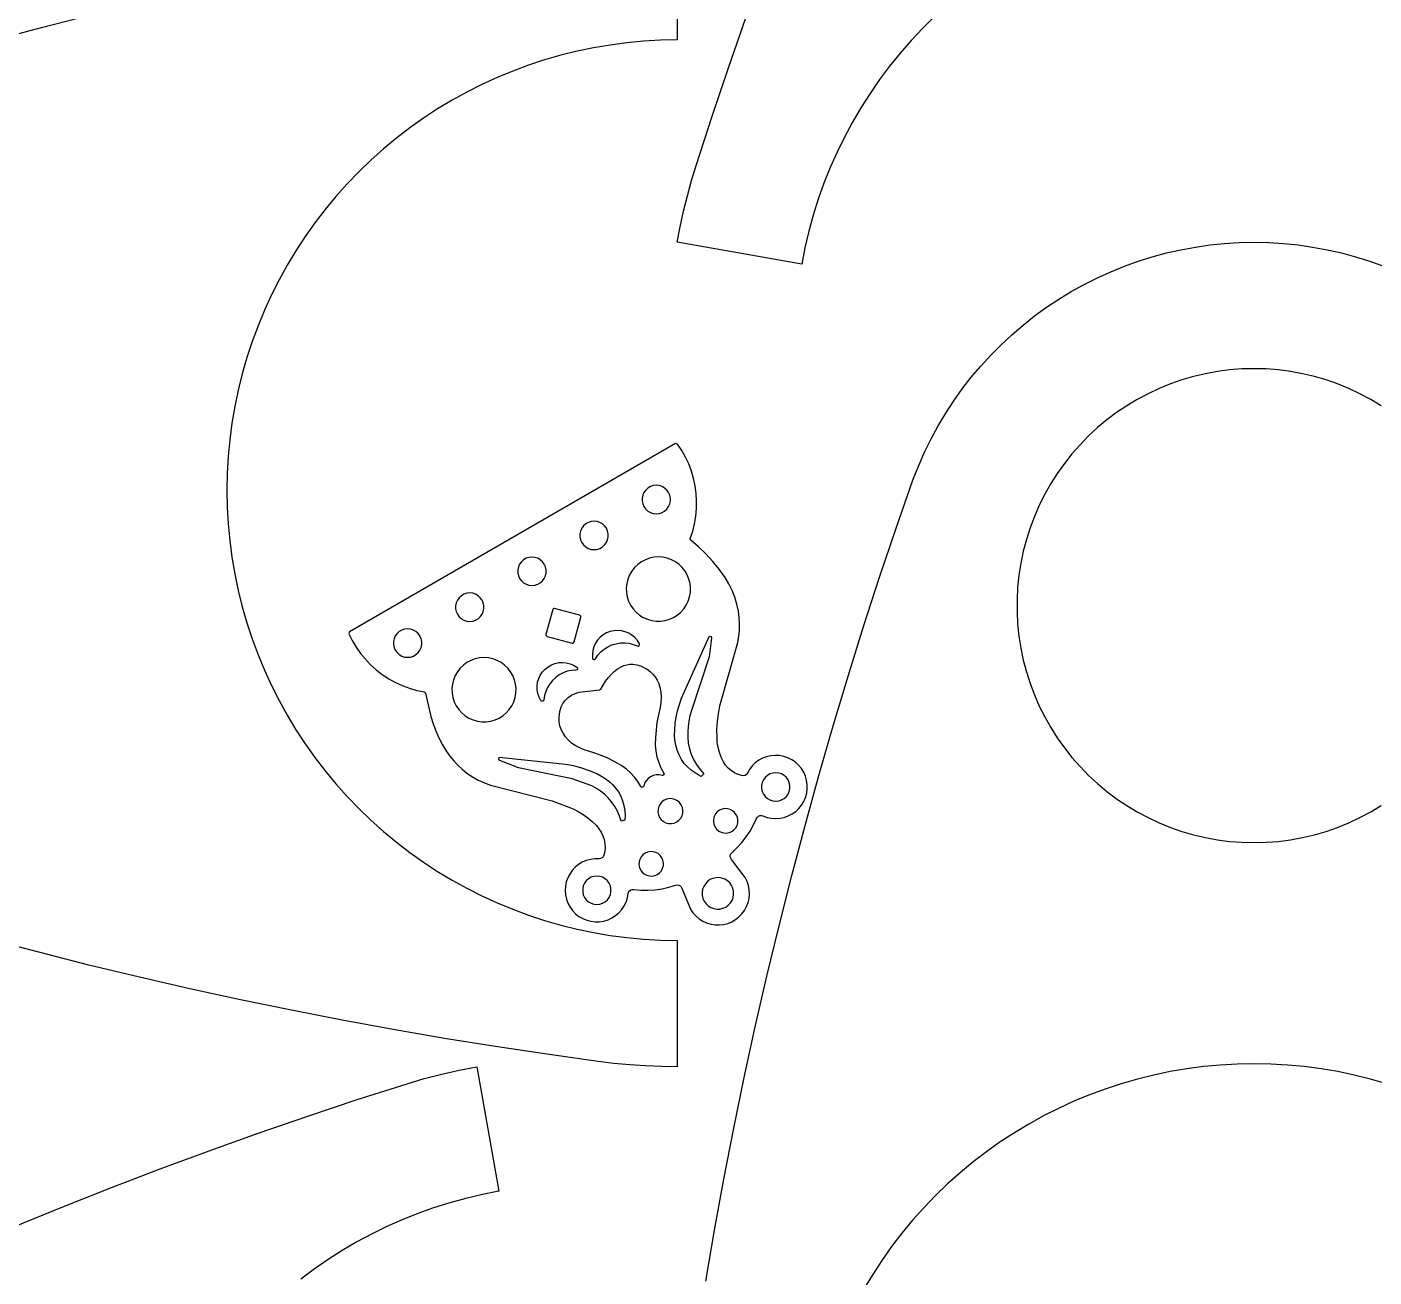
# Model space of a CAD drawing. Extents: x 0 to 1250, y 0 to 2500.
# Drawn here: x 652 to 737.3, y 563.4 to 642.6 of the extents above; entities that cross this region are included whole.
import ezdxf

# ---------------------------------------------------------------- set-up
doc = ezdxf.new("R2010")
doc.units = 0
doc.layers.get('0').update_dxf_attribs({"linetype": 'CONTINUOUS', "lineweight": 25})

msp = doc.modelspace()

# ---------------------------------------------------------------- linework, layer by layer
for points in [[(693.176, 649.755), (693.176, 641.755), (692.111, 641.735), (691.046, 641.675), (689.985, 641.576), (688.929, 641.437), (687.878, 641.258), (686.834, 641.04), (685.8, 640.784), (684.776, 640.489), (683.763, 640.156), (682.764, 639.785), (681.779, 639.377), (680.811, 638.933), (679.859, 638.452), (678.926, 637.937), (678.013, 637.387), (677.122, 636.803), (676.252, 636.186), (675.407, 635.537), (674.586, 634.857), (673.791, 634.147), (673.024, 633.407), (672.284, 632.64), (671.574, 631.845), (670.894, 631.024), (670.245, 630.179), (669.629, 629.31), (669.045, 628.418), (668.495, 627.505), (667.979, 626.572), (667.499, 625.621), (667.054, 624.652), (666.646, 623.667), (666.276, 622.668), (665.942, 621.655), (665.647, 620.631), (665.391, 619.597), (665.173, 618.553), (664.995, 617.503), (664.856, 616.446), (664.756, 615.385), (664.696, 614.321), (664.676, 613.255), (664.696, 612.189), (664.756, 611.125), (664.856, 610.064), (664.995, 609.007), (665.173, 607.956), (665.391, 606.913), (665.647, 605.879), (665.942, 604.854), (666.276, 603.842), (666.646, 602.843), (667.054, 601.858), (667.499, 600.889), (667.979, 599.938), (668.495, 599.005), (669.045, 598.092), (669.628, 597.2), (670.245, 596.331), (670.894, 595.485), (671.574, 594.665), (672.284, 593.87), (673.024, 593.102), (673.791, 592.363), (674.586, 591.653), (675.407, 590.973), (676.252, 590.324), (677.122, 589.707), (678.013, 589.123), (678.926, 588.573), (679.859, 588.058), (680.811, 587.577), (681.779, 587.133), (682.764, 586.725), (683.763, 586.354), (684.776, 586.021), (685.8, 585.726), (686.834, 585.47), (687.878, 585.252), (688.929, 585.073), (689.985, 584.934), (691.046, 584.835), (692.111, 584.775), (693.176, 584.755), (693.176, 576.755), (692.173, 576.769), (691.171, 576.81), (690.171, 576.879), (689.172, 576.975), (688.177, 577.099), (684.926, 577.548), (681.68, 578.034), (678.44, 578.555), (675.206, 579.111), (671.978, 579.704), (668.756, 580.332), (665.542, 580.995), (662.335, 581.695), (659.137, 582.429), (655.946, 583.198), (652.765, 584.003), (649.592, 584.843)], [(649.756, 641.711), (652.952, 642.555), (656.158, 643.364)], [(709.478, 643.259), (708.72, 642.51), (707.99, 641.733), (707.29, 640.93), (706.62, 640.101), (705.982, 639.247), (705.376, 638.37), (704.803, 637.471), (704.264, 636.552), (703.76, 635.613), (703.292, 634.655), (702.86, 633.681), (702.464, 632.691), (702.106, 631.687), (701.785, 630.671), (701.503, 629.643), (701.259, 628.605), (701.055, 627.56), (693.176, 628.949), (693.364, 629.934), (693.579, 630.914), (693.82, 631.887), (694.089, 632.854), (694.383, 633.812), (695.39, 636.936), (696.432, 640.048), (697.508, 643.149)], [(694.976, 563.185), (695.533, 566.419), (696.125, 569.647), (696.753, 572.869), (697.417, 576.083), (698.116, 579.29), (698.85, 582.488), (699.62, 585.679), (700.424, 588.86), (701.264, 592.033), (702.139, 595.196), (703.048, 598.35), (703.993, 601.493), (704.972, 604.625), (705.985, 607.747), (707.033, 610.857), (708.115, 613.955), (708.457, 614.822), (708.834, 615.674), (709.245, 616.51), (709.689, 617.329), (710.166, 618.129), (710.675, 618.909), (711.216, 619.668), (711.787, 620.404), (712.387, 621.117), (713.015, 621.805), (713.671, 622.466), (714.353, 623.101), (715.06, 623.707), (715.791, 624.285), (716.545, 624.832), (717.321, 625.348), (718.116, 625.833), (718.931, 626.284), (719.764, 626.703), (720.612, 627.087), (721.476, 627.437), (722.353, 627.752), (723.242, 628.03), (724.141, 628.273), (725.05, 628.479), (725.966, 628.647), (726.888, 628.779), (727.815, 628.873), (728.745, 628.93), (729.676, 628.949), (730.608, 628.93), (731.538, 628.873), (732.464, 628.779), (733.387, 628.647), (734.303, 628.479), (735.212, 628.273), (736.111, 628.03), (737, 627.752), (737.877, 627.437)], [(737.727, 618.605), (737.064, 619.003), (736.383, 619.366), (735.683, 619.694), (734.968, 619.985), (734.238, 620.238), (733.496, 620.454), (732.745, 620.632), (731.985, 620.77), (731.219, 620.869), (730.448, 620.929), (729.676, 620.949), (728.904, 620.929), (728.134, 620.869), (727.368, 620.77), (726.608, 620.632), (725.856, 620.454), (725.115, 620.238), (724.385, 619.985), (723.669, 619.694), (722.97, 619.366), (722.288, 619.003), (721.626, 618.605), (720.985, 618.174), (720.367, 617.711), (719.774, 617.216), (719.207, 616.691), (718.668, 616.138), (718.158, 615.558), (717.679, 614.952), (717.231, 614.322), (716.817, 613.671), (716.436, 612.998), (716.091, 612.307), (715.781, 611.6), (715.509, 610.877), (715.274, 610.141), (715.077, 609.394), (714.919, 608.638), (714.8, 607.875), (714.721, 607.106), (714.681, 606.335), (714.681, 605.562), (714.721, 604.791), (714.8, 604.023), (714.919, 603.26), (715.077, 602.503), (715.274, 601.756), (715.509, 601.021), (715.781, 600.298), (716.091, 599.59), (716.436, 598.899), (716.817, 598.227), (717.231, 597.575), (717.679, 596.946), (718.158, 596.34), (718.668, 595.76), (719.207, 595.206), (719.774, 594.682), (720.367, 594.187), (720.985, 593.723), (721.626, 593.292), (722.288, 592.894), (722.97, 592.531), (723.669, 592.204), (724.385, 591.913), (725.115, 591.659), (725.856, 591.443), (726.608, 591.266), (727.368, 591.127), (728.134, 591.028), (728.904, 590.969), (729.676, 590.949), (730.448, 590.969), (731.219, 591.028), (731.985, 591.127), (732.745, 591.266), (733.496, 591.443), (734.238, 591.659), (734.968, 591.913), (735.683, 592.204), (736.383, 592.531), (737.064, 592.894), (737.727, 593.292)], [(651.232, 566.637), (654.292, 567.889), (657.366, 569.106), (660.453, 570.289), (663.553, 571.438), (666.666, 572.552), (669.791, 573.632), (672.928, 574.677), (676.076, 575.687), (677.169, 576.005), (678.271, 576.29), (679.382, 576.54), (680.5, 576.755), (681.889, 568.876), (680.843, 568.672), (679.806, 568.428), (678.778, 568.146), (677.761, 567.825), (676.757, 567.467), (675.768, 567.071), (674.794, 566.639), (673.836, 566.171), (672.897, 565.667), (671.977, 565.128), (671.078, 564.555), (670.201, 563.95), (669.348, 563.311)], [(738.077, 575.683), (737.053, 575.978), (736.018, 576.234), (734.975, 576.452), (733.924, 576.63), (732.867, 576.769), (731.806, 576.869), (730.742, 576.929), (729.676, 576.949), (728.611, 576.929), (727.546, 576.869), (726.485, 576.769), (725.429, 576.63), (724.378, 576.452), (723.334, 576.234), (722.3, 575.978), (721.276, 575.683), (720.263, 575.349), (719.264, 574.979), (718.279, 574.571), (717.311, 574.126), (716.359, 573.646), (715.426, 573.13), (714.513, 572.58), (713.622, 571.997), (712.752, 571.38), (711.907, 570.731), (711.086, 570.051), (710.291, 569.341), (709.524, 568.601), (708.784, 567.834), (708.074, 567.039), (707.394, 566.218), (706.745, 565.373), (706.128, 564.503), (705.545, 563.612), (704.995, 562.699)]]:
    msp.add_lwpolyline(points)
for points in [[(693.064, 616.207), (672.435, 604.297), (672.394, 604.17), (672.608, 603.737), (672.855, 603.322), (673.132, 602.927), (673.438, 602.554), (673.771, 602.205), (674.13, 601.881), (674.512, 601.586), (674.915, 601.321), (675.337, 601.086), (675.775, 600.884), (676.227, 600.715), (676.691, 600.581), (677.163, 600.482), (677.217, 600.455), (677.245, 600.401), (677.581, 598.939), (677.725, 598.474), (677.896, 598.018), (678.094, 597.573), (678.319, 597.141), (678.569, 596.723), (678.788, 596.413), (679.028, 596.119), (679.289, 595.843), (679.569, 595.587), (679.867, 595.352), (680.219, 595.118), (680.587, 594.909), (680.969, 594.728), (681.364, 594.574), (685.255, 593.6), (686.591, 593.077), (686.915, 592.91), (687.225, 592.721), (687.521, 592.509), (687.8, 592.275), (688.061, 592.022), (688.22, 591.827), (688.356, 591.614), (688.466, 591.387), (688.55, 591.149), (688.598, 590.9), (688.612, 590.646), (688.591, 590.393), (688.537, 590.145), (688.494, 590.053), (688.422, 589.98), (688.329, 589.936), (688.227, 589.926), (687.952, 589.926), (687.68, 589.889), (687.416, 589.815), (687.164, 589.705), (686.929, 589.561), (686.717, 589.387), (686.53, 589.186), (686.372, 588.96), (686.247, 588.716), (686.157, 588.456), (686.103, 588.187), (686.087, 587.912), (686.108, 587.638), (686.167, 587.37), (686.262, 587.112), (686.391, 586.87), (686.553, 586.647), (686.743, 586.449), (686.959, 586.279), (687.196, 586.14), (687.45, 586.035), (687.716, 585.965), (687.989, 585.933), (688.264, 585.938), (688.535, 585.981), (688.798, 586.061), (689.047, 586.176), (689.279, 586.325), (689.488, 586.503), (689.67, 586.709), (689.823, 586.937), (689.943, 587.184), (690.027, 587.446), (690.075, 587.716), (690.101, 587.81), (690.155, 587.89), (690.232, 587.949), (690.323, 587.98), (690.42, 587.981), (690.868, 587.94), (691.318, 587.935), (691.767, 587.965), (692.213, 588.03), (692.652, 588.129), (693.082, 588.263), (693.177, 588.276), (693.272, 588.259), (693.356, 588.213), (693.422, 588.142), (693.461, 588.054), (694.017, 586.736), (694.17, 586.509), (694.351, 586.305), (694.559, 586.128), (694.789, 585.981), (695.037, 585.867), (695.298, 585.787), (695.567, 585.744), (695.84, 585.738), (696.112, 585.769), (696.376, 585.836), (696.629, 585.94), (696.865, 586.076), (697.081, 586.243), (697.272, 586.439), (697.434, 586.658), (697.565, 586.897), (697.662, 587.152), (697.724, 587.418), (697.749, 587.69), (697.736, 587.963), (697.687, 588.231), (697.601, 588.491), (697.481, 588.736), (696.618, 589.876), (696.561, 589.955), (696.533, 590.047), (696.535, 590.143), (696.567, 590.234), (696.627, 590.309), (696.954, 590.617), (697.258, 590.949), (697.536, 591.303), (697.787, 591.676), (698.009, 592.067), (698.202, 592.474), (698.251, 592.557), (698.324, 592.62), (698.413, 592.657), (698.51, 592.664), (698.603, 592.64), (698.861, 592.546), (699.13, 592.489), (699.404, 592.469), (699.678, 592.487), (699.948, 592.542), (700.207, 592.634), (700.451, 592.76), (700.675, 592.919), (700.876, 593.107), (701.049, 593.32), (701.191, 593.555), (701.299, 593.808), (701.372, 594.073), (701.408, 594.345), (701.406, 594.62), (701.367, 594.892), (701.29, 595.156), (701.178, 595.407), (701.033, 595.64), (700.857, 595.851), (700.654, 596.036), (700.428, 596.192), (700.182, 596.315), (699.921, 596.403), (699.652, 596.455), (699.377, 596.469), (699.103, 596.445), (698.835, 596.384), (698.578, 596.287), (698.337, 596.156), (698.116, 595.992), (697.919, 595.801), (697.751, 595.583), (697.614, 595.345), (697.554, 595.262), (697.47, 595.204), (697.371, 595.178), (697.269, 595.186), (697.031, 595.261), (696.805, 595.367), (696.596, 595.503), (696.406, 595.665), (696.24, 595.85), (696.1, 596.057), (695.957, 596.347), (695.844, 596.651), (695.762, 596.964), (695.712, 597.284), (695.694, 597.608), (695.693, 598.109), (695.724, 598.609), (695.788, 599.105), (695.883, 599.597), (697.021, 603.62), (697.082, 604.011), (697.116, 604.405), (697.123, 604.8), (697.103, 605.195), (697.056, 605.588), (696.957, 606.042), (696.821, 606.486), (696.649, 606.917), (696.442, 607.333), (696.202, 607.731), (695.826, 608.254), (695.421, 608.753), (694.985, 609.228), (694.522, 609.675), (694.033, 610.094), (694.001, 610.145), (694.003, 610.205), (694.154, 610.664), (694.27, 611.132), (694.35, 611.608), (694.394, 612.089), (694.402, 612.572), (694.373, 613.053), (694.309, 613.532), (694.208, 614.004), (694.072, 614.467), (693.902, 614.919), (693.698, 615.356), (693.462, 615.777), (693.195, 616.179)], [(691.069, 612.214), (691.18, 612.061), (691.32, 611.935), (691.483, 611.841), (691.662, 611.783), (691.849, 611.764), (692.036, 611.783), (692.215, 611.841), (692.378, 611.935), (692.518, 612.061), (692.628, 612.214), (692.705, 612.385), (692.744, 612.57), (692.744, 612.758), (692.705, 612.942), (692.628, 613.114), (692.518, 613.266), (692.378, 613.392), (692.215, 613.486), (692.036, 613.544), (691.849, 613.564), (691.662, 613.544), (691.483, 613.486), (691.32, 613.392), (691.18, 613.266), (691.069, 613.114), (690.993, 612.942), (690.954, 612.758), (690.954, 612.57), (690.993, 612.385)], [(687.135, 609.942), (687.246, 609.79), (687.386, 609.664), (687.548, 609.57), (687.727, 609.512), (687.914, 609.492), (688.102, 609.512), (688.281, 609.57), (688.444, 609.664), (688.583, 609.79), (688.694, 609.942), (688.77, 610.114), (688.81, 610.298), (688.81, 610.486), (688.77, 610.67), (688.694, 610.842), (688.583, 610.994), (688.444, 611.12), (688.281, 611.214), (688.102, 611.272), (687.915, 611.292), (687.727, 611.272), (687.548, 611.214), (687.385, 611.12), (687.246, 610.994), (687.135, 610.842), (687.059, 610.67), (687.019, 610.486), (687.019, 610.298), (687.059, 610.114)], [(683.201, 607.671), (683.311, 607.518), (683.451, 607.392), (683.614, 607.298), (683.793, 607.24), (683.98, 607.221), (684.167, 607.24), (684.346, 607.298), (684.509, 607.392), (684.649, 607.518), (684.76, 607.671), (684.836, 607.842), (684.875, 608.027), (684.875, 608.215), (684.836, 608.399), (684.76, 608.571), (684.649, 608.723), (684.509, 608.849), (684.346, 608.943), (684.167, 609.001), (683.98, 609.021), (683.793, 609.001), (683.614, 608.943), (683.451, 608.849), (683.311, 608.723), (683.201, 608.571), (683.124, 608.399), (683.085, 608.215), (683.085, 608.027), (683.124, 607.842)], [(690.225, 605.983), (690.384, 605.748), (690.573, 605.538), (690.79, 605.355), (691.031, 605.205), (691.29, 605.09), (691.563, 605.011), (691.843, 604.972), (692.127, 604.972), (692.408, 605.011), (692.68, 605.09), (692.94, 605.205), (693.18, 605.355), (693.397, 605.537), (693.587, 605.748), (693.746, 605.983), (693.87, 606.238), (693.958, 606.508), (694.007, 606.787), (694.017, 607.071), (693.987, 607.353), (693.918, 607.628), (693.812, 607.891), (693.67, 608.136), (693.496, 608.36), (693.292, 608.557), (693.062, 608.723), (692.812, 608.857), (692.546, 608.954), (692.268, 609.013), (691.985, 609.032), (691.702, 609.012), (691.425, 608.954), (691.159, 608.857), (690.908, 608.723), (690.679, 608.557), (690.475, 608.36), (690.3, 608.136), (690.158, 607.891), (690.052, 607.628), (689.984, 607.353), (689.954, 607.071), (689.964, 606.787), (690.013, 606.508), (690.101, 606.238)], [(679.266, 605.399), (679.377, 605.247), (679.517, 605.121), (679.68, 605.027), (679.859, 604.969), (680.046, 604.949), (680.233, 604.969), (680.412, 605.027), (680.575, 605.121), (680.715, 605.247), (680.825, 605.399), (680.902, 605.571), (680.941, 605.755), (680.941, 605.943), (680.902, 606.127), (680.825, 606.299), (680.715, 606.451), (680.575, 606.577), (680.412, 606.671), (680.233, 606.729), (680.046, 606.749), (679.859, 606.729), (679.68, 606.671), (679.517, 606.577), (679.377, 606.451), (679.266, 606.299), (679.19, 606.127), (679.151, 605.943), (679.151, 605.755), (679.19, 605.571)], [(684.941, 604.001), (686.522, 603.577), (686.573, 603.577), (686.618, 603.603), (686.644, 603.648), (687.068, 605.229), (687.068, 605.281), (687.042, 605.326), (686.997, 605.351), (685.416, 605.775), (685.364, 605.775), (685.319, 605.749), (685.294, 605.704), (684.87, 604.123), (684.87, 604.072), (684.896, 604.027)], [(675.332, 603.128), (675.443, 602.975), (675.582, 602.849), (675.745, 602.755), (675.924, 602.697), (676.111, 602.678), (676.299, 602.697), (676.478, 602.755), (676.64, 602.849), (676.78, 602.975), (676.891, 603.128), (676.967, 603.299), (677.007, 603.484), (677.006, 603.672), (676.967, 603.856), (676.891, 604.028), (676.78, 604.18), (676.64, 604.306), (676.478, 604.4), (676.299, 604.458), (676.111, 604.478), (675.924, 604.458), (675.745, 604.4), (675.582, 604.306), (675.443, 604.18), (675.332, 604.028), (675.255, 603.856), (675.216, 603.672), (675.216, 603.483), (675.255, 603.299)], [(687.816, 602.625), (687.841, 602.569), (687.895, 602.538), (687.956, 602.544), (688.002, 602.585), (688.158, 602.813), (688.344, 603.017), (688.555, 603.195), (688.788, 603.343), (689.039, 603.459), (689.303, 603.54), (689.576, 603.585), (689.852, 603.593), (690.127, 603.564), (690.395, 603.498), (690.652, 603.398), (690.713, 603.39), (690.767, 603.419), (690.794, 603.474), (690.783, 603.535), (690.654, 603.74), (690.495, 603.923), (690.31, 604.08), (690.103, 604.206), (689.879, 604.299), (689.643, 604.357), (689.402, 604.378), (689.16, 604.362), (688.923, 604.309), (688.697, 604.22), (688.488, 604.098), (688.299, 603.945), (688.137, 603.765), (688.003, 603.563), (687.903, 603.342), (687.837, 603.108), (687.808, 602.868)], [(694.688, 595.143), (694.494, 595.247), (694.307, 595.362), (694.059, 595.538), (693.83, 595.74), (693.625, 595.965), (693.444, 596.21), (693.294, 596.496), (693.174, 596.796), (693.086, 597.107), (693.03, 597.425), (693.007, 597.747), (693.018, 598.07), (693.053, 598.482), (693.113, 598.89), (693.2, 599.294), (693.312, 599.692), (693.448, 600.082), (695.209, 604.034), (695.325, 603.999), (695.355, 603.892), (695.195, 602.712), (694.074, 599.306), (693.979, 598.976), (693.908, 598.641), (693.862, 598.301), (693.841, 597.959), (693.842, 597.6), (693.879, 597.244), (693.951, 596.892), (694.059, 596.55), (694.21, 596.212), (694.395, 595.89), (694.611, 595.588), (694.856, 595.31)], [(679.188, 599.611), (679.347, 599.376), (679.536, 599.165), (679.754, 598.983), (679.994, 598.833), (680.253, 598.717), (680.526, 598.639), (680.807, 598.6), (681.09, 598.6), (681.371, 598.639), (681.644, 598.717), (681.903, 598.833), (682.143, 598.983), (682.36, 599.165), (682.55, 599.376), (682.709, 599.611), (682.833, 599.866), (682.921, 600.136), (682.97, 600.415), (682.98, 600.698), (682.95, 600.98), (682.881, 601.256), (682.775, 601.519), (682.634, 601.764), (682.459, 601.988), (682.255, 602.185), (682.025, 602.351), (681.775, 602.484), (681.509, 602.581), (681.231, 602.64), (680.948, 602.66), (680.665, 602.64), (680.388, 602.581), (680.122, 602.484), (679.871, 602.351), (679.642, 602.185), (679.438, 601.988), (679.263, 601.764), (679.121, 601.518), (679.015, 601.256), (678.947, 600.98), (678.917, 600.698), (678.927, 600.415), (678.976, 600.136), (679.064, 599.866)], [(684.711, 599.924), (684.658, 599.892), (684.597, 599.897), (684.55, 599.936), (684.437, 600.15), (684.358, 600.38), (684.315, 600.619), (684.309, 600.861), (684.34, 601.101), (684.408, 601.334), (684.51, 601.554), (684.645, 601.756), (684.81, 601.934), (684.999, 602.085), (685.21, 602.206), (685.437, 602.292), (685.674, 602.343), (685.916, 602.357), (686.157, 602.334), (686.392, 602.274), (686.615, 602.179), (686.821, 602.051), (686.857, 602.001), (686.857, 601.939), (686.821, 601.89), (686.763, 601.87), (686.488, 601.848), (686.218, 601.79), (685.958, 601.696), (685.713, 601.568), (685.488, 601.409), (685.286, 601.22), (685.11, 601.007), (684.965, 600.772), (684.853, 600.519), (684.776, 600.254), (684.734, 599.981)], [(691.026, 594.478), (690.972, 594.452), (690.913, 594.462), (690.87, 594.503), (690.684, 594.81), (690.469, 595.098), (690.227, 595.364), (689.961, 595.605), (689.672, 595.818), (689.233, 596.065), (688.78, 596.287), (688.316, 596.482), (687.841, 596.651), (687.358, 596.792), (687.138, 596.879), (686.926, 596.982), (686.722, 597.102), (686.493, 597.253), (686.286, 597.433), (686.105, 597.638), (685.952, 597.866), (685.83, 598.112), (685.757, 598.35), (685.714, 598.596), (685.702, 598.846), (685.719, 599.095), (685.761, 599.328), (685.837, 599.552), (685.947, 599.762), (686.088, 599.952), (686.279, 600.128), (686.492, 600.275), (686.724, 600.391), (686.969, 600.473), (688.252, 600.618), (688.304, 600.631), (688.342, 600.669), (688.483, 600.922), (688.643, 601.164), (688.82, 601.393), (688.992, 601.596), (689.184, 601.779), (689.395, 601.94), (689.622, 602.078), (689.801, 602.155), (689.989, 602.208), (690.182, 602.235), (690.377, 602.237), (690.613, 602.2), (690.843, 602.134), (691.063, 602.041), (691.27, 601.922), (691.461, 601.779), (691.633, 601.618), (691.782, 601.436), (691.907, 601.237), (692.005, 601.023), (692.075, 600.798), (692.131, 600.477), (692.154, 600.151), (692.142, 599.826), (692.098, 599.503), (691.984, 599.032), (691.896, 598.556), (691.833, 598.076), (691.796, 597.593), (691.784, 597.109), (691.82, 596.738), (691.894, 596.372), (692.004, 596.016), (692.149, 595.672), (692.328, 595.345), (692.343, 595.287), (692.321, 595.231), (692.272, 595.197), (692.213, 595.197), (692.029, 595.234), (691.842, 595.233), (691.659, 595.193), (691.488, 595.117), (691.336, 595.007), (691.21, 594.868), (691.115, 594.707), (691.056, 594.529)], [(689.601, 593.88), (689.717, 593.59), (689.803, 593.29), (689.856, 592.982), (689.877, 592.671), (689.865, 592.359), (689.637, 592.297), (689.528, 592.625), (689.389, 592.941), (689.22, 593.243), (689.023, 593.527), (688.799, 593.79), (688.569, 594.009), (688.322, 594.207), (688.058, 594.383), (687.78, 594.536), (686.527, 594.982), (683.134, 595.679), (681.955, 596.155), (681.877, 596.234), (681.905, 596.352), (686.111, 595.918), (686.618, 595.824), (687.117, 595.691), (687.605, 595.521), (688.078, 595.314), (688.348, 595.177), (688.606, 595.015), (688.847, 594.83), (689.07, 594.624), (689.274, 594.399), (689.455, 594.156)], [(698.632, 594.019), (698.743, 593.867), (698.883, 593.741), (699.046, 593.647), (699.225, 593.589), (699.412, 593.569), (699.599, 593.589), (699.778, 593.647), (699.941, 593.741), (700.081, 593.867), (700.191, 594.019), (700.268, 594.191), (700.307, 594.375), (700.307, 594.563), (700.268, 594.747), (700.191, 594.919), (700.081, 595.071), (699.941, 595.197), (699.778, 595.291), (699.599, 595.349), (699.412, 595.369), (699.225, 595.349), (699.046, 595.291), (698.883, 595.197), (698.743, 595.071), (698.632, 594.919), (698.556, 594.747), (698.517, 594.563), (698.517, 594.375), (698.556, 594.191)], [(692.058, 592.544), (692.163, 592.401), (692.298, 592.285), (692.455, 592.202), (692.626, 592.156), (692.804, 592.15), (692.978, 592.183), (693.141, 592.254), (693.284, 592.359), (693.4, 592.494), (693.483, 592.651), (693.529, 592.822), (693.535, 593), (693.502, 593.174), (693.431, 593.337), (693.326, 593.48), (693.191, 593.596), (693.034, 593.679), (692.863, 593.725), (692.685, 593.731), (692.511, 593.698), (692.348, 593.627), (692.205, 593.522), (692.089, 593.387), (692.006, 593.23), (691.96, 593.059), (691.954, 592.881), (691.987, 592.707)], [(695.567, 591.936), (695.67, 591.796), (695.802, 591.682), (695.956, 591.601), (696.124, 591.556), (696.298, 591.549), (696.469, 591.581), (696.629, 591.651), (696.769, 591.755), (696.883, 591.887), (696.964, 592.041), (697.01, 592.209), (697.016, 592.383), (696.984, 592.554), (696.914, 592.714), (696.811, 592.854), (696.678, 592.968), (696.524, 593.049), (696.356, 593.094), (696.182, 593.101), (696.011, 593.068), (695.851, 592.999), (695.711, 592.895), (695.597, 592.763), (695.516, 592.609), (695.471, 592.441), (695.464, 592.267), (695.497, 592.095)], [(690.856, 589.216), (690.959, 589.076), (691.091, 588.962), (691.245, 588.881), (691.414, 588.836), (691.588, 588.829), (691.759, 588.862), (691.919, 588.931), (692.059, 589.035), (692.172, 589.167), (692.254, 589.321), (692.299, 589.489), (692.305, 589.663), (692.273, 589.834), (692.203, 589.994), (692.1, 590.134), (691.968, 590.248), (691.814, 590.329), (691.646, 590.374), (691.472, 590.381), (691.3, 590.349), (691.141, 590.279), (691, 590.175), (690.887, 590.043), (690.805, 589.889), (690.76, 589.721), (690.754, 589.547), (690.786, 589.376)], [(687.308, 587.481), (687.418, 587.328), (687.558, 587.202), (687.721, 587.108), (687.9, 587.05), (688.087, 587.031), (688.274, 587.05), (688.453, 587.108), (688.616, 587.203), (688.756, 587.328), (688.866, 587.481), (688.943, 587.653), (688.982, 587.837), (688.982, 588.025), (688.943, 588.209), (688.866, 588.381), (688.756, 588.533), (688.616, 588.659), (688.453, 588.753), (688.274, 588.811), (688.087, 588.831), (687.9, 588.811), (687.721, 588.753), (687.558, 588.659), (687.418, 588.533), (687.308, 588.381), (687.231, 588.209), (687.192, 588.025), (687.192, 587.837), (687.231, 587.652)], [(694.883, 587.236), (694.998, 587.076), (695.141, 586.942), (695.307, 586.839), (695.491, 586.77), (695.684, 586.738), (695.88, 586.744), (696.071, 586.789), (696.249, 586.87), (696.409, 586.984), (696.543, 587.127), (696.646, 587.293), (696.715, 587.477), (696.747, 587.67), (696.741, 587.866), (696.696, 588.057), (696.615, 588.236), (696.501, 588.395), (696.358, 588.529), (696.192, 588.633), (696.008, 588.702), (695.815, 588.734), (695.619, 588.727), (695.428, 588.683), (695.249, 588.602), (695.09, 588.488), (694.956, 588.345), (694.852, 588.178), (694.783, 587.995), (694.751, 587.801), (694.758, 587.605), (694.802, 587.414)]]:
    msp.add_lwpolyline(points, close=True)

doc.saveas('drawing.dxf')
